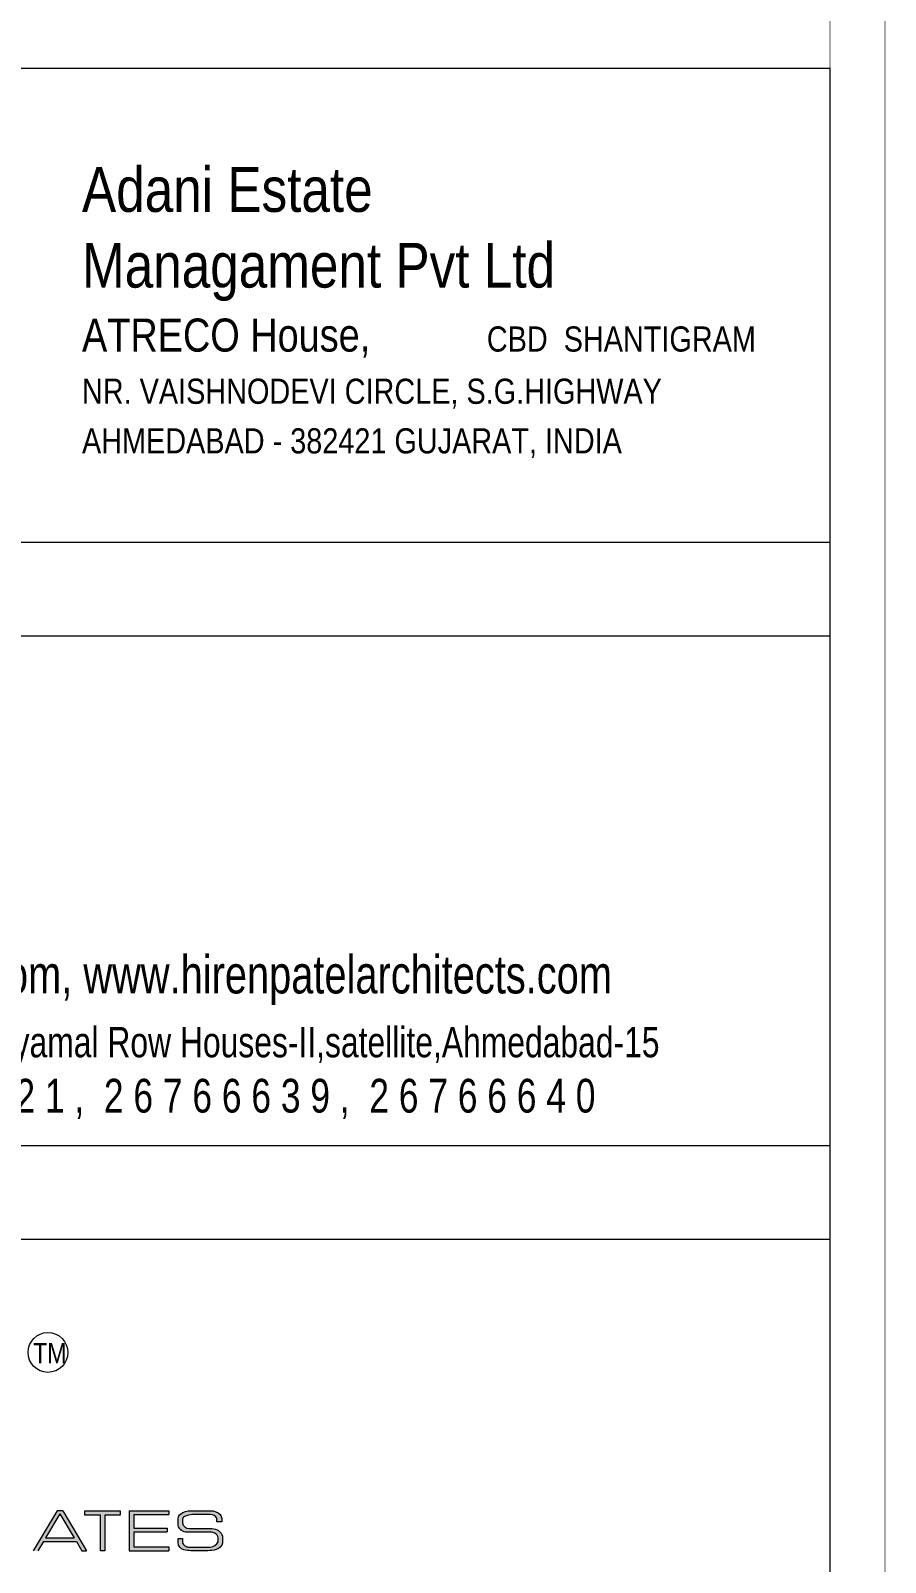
# Model space of a CAD drawing. Header units: millimetres. Extents: x 1112055 to 3390982, y -148532 to 766891.
# Drawn here: x 2834468 to 2844632, y 239120 to 257340 of the extents above; entities that cross this region are included whole.
import ezdxf

# ---------------------------------------------------------------- set-up
doc = ezdxf.new("R2010")
doc.units = ezdxf.units.MM
for name, color, linetype, lineweight in [('B TITLE BLOCK', 250, 'Continuous', 0), ('P_TITLE BLOCK TEXT', 7, 'Continuous', 9), ('tb text', 7, 'Continuous', 13)]:
    doc.layers.add(name, color=color, linetype=linetype, lineweight=lineweight)
doc.layers.add('FORMAT TEXT', color=7, linetype='Continuous')
doc.styles.add('aaa', font='arial.ttf', dxfattribs={"width": 0.75, "height": 36})
doc.styles.add('ARIAL', font='arial.ttf')
doc.styles.add('SWINC', font='swissc.ttf')

# ---------------------------------------------------------------- blocks, each defined once
blk = doc.blocks.new('A$C64EE1279')
at = {"layer": 'FORMAT TEXT', "ltscale": 15}
h = blk.add_hatch(color=7, dxfattribs=at)
edge = h.paths.add_edge_path()
edge.add_line((-0.06602193512621024, 0.02233194276716801), (-0.06602046178782739, 0.0183184316145814))
edge.add_line((-0.06602046178782728, 0.0183184316144069), (-0.06409138900791156, 0.01831913976666113))
edge.add_line((-0.06409138900773637, 0.01831913976666122), (-0.06409286234611933, 0.02233265091924791))
edge.add_ellipse((-0.06924850238779734, 0.02233075831165992), major_axis=(-1.433875368487212e-05, 0.005155620450011943), ratio=0.9999999999395148, start_angle=269.8616830043734, end_angle=436.5934213528473)
edge.add_ellipse((-0.07669839989132021, 0.0193954293623623), major_axis=(-0.003382043664687863, 0.003379561515750489), ratio=0.9999999999999757, start_angle=-75.58803862448252, end_angle=-42.37820392321652)
edge.add_line((-0.07691885860353553, 0.0241715212109809), (-0.07691814920572171, 0.02223905541074822))
edge.add_ellipse((-0.07669839989132021, 0.0193954293623623), major_axis=(-0.002017482481268088, 0.002016001810852939), ratio=0.9999999999998569, start_angle=224.9999999999985, end_angle=319.39787940608875, ccw=False)
edge.add_ellipse((-0.07669839989132021, 0.0193954293623623), major_axis=(0.002016001810852941, 0.002017482481268085), ratio=0.999999999999858, start_angle=220.6021205939116, end_angle=314.9999999999959, ccw=False)
edge.add_line((-0.07691606138708507, 0.01655164274281781), (-0.07691535198927124, 0.01461917694258513))
edge.add_ellipse((-0.07669839989132021, 0.0193954293623623), major_axis=(0.003379561515750458, 0.003382043664687819), ratio=0.9999999999998972, start_angle=222.3782039232095, end_angle=298.5557763039131)
edge.add_ellipse((-0.06924850238779734, 0.02233075831165992), major_axis=(0.003644249759147713, 0.003646926310713648), ratio=0.9999999999999184, start_angle=191.2359993319858, end_angle=225.0000000000024)
edge.add_line((-0.06924660978003472, 0.0171751182696332), (-0.069247317932289, 0.01910419104972354))
edge.add_ellipse((-0.06924850238779734, 0.02233075831165992), major_axis=(5.100706381145126e-07, 0.003226567438982315), ratio=0.9999999999394741, start_angle=-89.96990944762962, end_angle=180.030090552481, ccw=False)
edge = h.paths.add_edge_path()
edge.add_ellipse((-0.07669839989132021, 0.0193954293623623), major_axis=(-0.003382043664688006, 0.003379561515750634), ratio=0.9999999999999496, start_angle=-42.37820392323532, end_angle=-4.998082493945809)
edge.add_ellipse((-0.08475295805672256, 0.02268658361767669), major_axis=(0.003529677975456423, 0.003532270378759391), ratio=0.9999999999999419, start_angle=319.2306243393269, end_angle=442.856593297704)
edge.add_line((-0.08781888417362682, 0.02662811348366436), (-0.08781992815416773, 0.02947201383419916))
edge.add_line((-0.08781992815416773, 0.02947201383419908), (-0.08974900093408356, 0.02947130568194477))
edge.add_line((-0.0897490009342582, 0.02947130568194469), (-0.08974503586653049, 0.01867009142571512))
edge.add_line((-0.08974503586653026, 0.01867009142571521), (-0.08781596308661455, 0.01867079957796951))
edge.add_line((-0.08781596308661432, 0.01867079957796935), (-0.08781743684639742, 0.02268545866397573))
edge.add_ellipse((-0.08475295805672256, 0.02268658361767669), major_axis=(0.00216611827055765, 0.002167709195338399), ratio=0.9999999999998748, start_angle=-45.00000000000341, end_angle=134.9999999999964, ccw=False)
edge.add_line((-0.08168847926722256, 0.02268770857137748), (-0.08168469326453909, 0.01237428419430946))
edge.add_line((-0.08168469326453887, 0.01237428419430938), (-0.07975562048462315, 0.01237499234656361))
edge.add_line((-0.07975562048462315, 0.01237499234638919), (-0.07975684858047505, 0.01572043997388042))
edge.add_ellipse((-0.07669839989132021, 0.0193954293623623), major_axis=(0.003379561515750616, 0.003382043664687983), ratio=0.9999999999998681, start_angle=185.2106111697237, end_angle=222.3782039232104)
edge.add_line((-0.07691535198927113, 0.01461917694258513), (-0.07691606138708484, 0.01655164274281781))
edge.add_ellipse((-0.07669839989132021, 0.0193954293623623), major_axis=(-0.002017482481268421, 0.00201600181085327), ratio=0.9999999999998168, start_angle=44.999999999999716, end_angle=130.602120593902, ccw=False)
edge.add_ellipse((-0.07669839989132021, 0.0193954293623623), major_axis=(0.002016001810853272, 0.002017482481268418), ratio=0.9999999999998168, start_angle=49.39787940609801, end_angle=135.0000000000004, ccw=False)
edge.add_line((-0.07691814920572171, 0.02223905541074831), (-0.07691885860353553, 0.02417152121098091))
at = {"layer": 'FORMAT TEXT', "color": 7, "ltscale": 15}
for p, q in [((-0.0897490009342582, 0.02947130568194503), (-0.08974503586653026, 0.01867009142571538)), ((-0.08781992763118651, 0.02947058918337122), (-0.08974900041127676, 0.02946988103111691)), ((-0.08781888365064527, 0.02662668883283641), (-0.0878199276311864, 0.02947058918337122)), ((-0.08781596308643957, 0.01867079957796969), (-0.0878174368462229, 0.02268545866397616)), ((-0.08168469326453887, 0.01237428419413507), (-0.08168847926722256, 0.02268770857137775)), ((-0.08168847926722256, 0.02268770857137775), (-0.08168469326453887, 0.01237428419430955)), ((-0.06602193512621024, 0.02233194276716819), (-0.06602046178782728, 0.01831843161440717)), ((-0.06409138900773637, 0.01831913976666147), (-0.06409286234611955, 0.02233265091942251)), ((-0.08974503586653026, 0.01867009142571538), (-0.08781596308643957, 0.01867079957796969)), ((-0.06924660978003472, 0.01717511826963338), (-0.06924731793228889, 0.01910419104972381)), ((-0.06602046178782728, 0.01831843161440717), (-0.06409138900773637, 0.01831913976666147)), ((-0.07975562048462315, 0.01237499234638936), (-0.0797568485804746, 0.01572043997388053)), ((-0.08168469326453887, 0.01237428419430955), (-0.07975562048462315, 0.01237499234638936))]:
    blk.add_line(p, q, dxfattribs=at)
for centre, major_axis, ratio, start_param, end_param in [((-0.08475295805672256, 0.02268658361767694), (0.003529677975456416, 0.003532270378759386), 0.9999999999999413, 5.571625467918402, 7.729305667210392), ((-0.06924850238779734, 0.02233075831166017), (-1.433875368487211e-05, 0.005155620450011941), 0.9999999999395138, 4.70997489339954, 7.619992695154103), ((-0.08475295805672256, 0.02268658361767694), (-0.002167709195338398, 0.002166118270557648), 0.9999999999998752, 3.926990816987304, 7.068583470577098), ((-0.06924850238779734, 0.02233075831166017), (3.5492027112115e-06, 0.003226565527248652), 0.999999999939648, -1.569329238630188, 3.143059741754675), ((-0.06924850238779734, 0.02233075831166017), (1.607205991804922e-06, 0.003226567079011652), 0.9999999999394739, -1.569931115820434, 3.142457864564128), ((-0.07669839989132021, 0.01939542936236258), (0.003379561515750632, 0.003382043664687999), 0.9999999999999274, 0.2515361776730846, 1.483563330989117), ((-0.07669839989132021, 0.01939542936236258), (0.002016001810852827, 0.002017482481267972), 0.9999999999999807, 5.497787143782128, 11.78097245096171), ((-0.07669839989132021, 0.01939542936236258), (0.003379561515750639, 0.003382043664688005), 0.9999999999998469, 3.232534974542677, 5.21078129735091), ((-0.06924850238779734, 0.02233075831166017), (0.003644249759147711, 0.00364692631071365), 0.9999999999999184, 3.337697836684828, 3.926990816987281)]:
    blk.add_ellipse(centre, major_axis=major_axis, ratio=ratio, start_param=start_param, end_param=end_param, dxfattribs=at)
at = {"layer": 'FORMAT TEXT', "color": 7}
for s, height, style, width, p in [('patel architects', 0.001758206468091467, 'ARIAL', 0.6999999999723779, (-0.07905505027530357, 0.0127337920610752)), ('hiren', 0.001758206468091467, 'ARIAL', 0.6999999999723779, (-0.0879471159208648, 0.01273052783154634)), ('Email : admin@hirenpatel architects.com, www.hirenpatelarchitects.com', 0.002259905485978735, 'aaa', 0.7499999999460162, (-0.08976796460379177, 0.008702903677708682)), ('P-4, "satkrut Tower" Parth Sarthi Avenue, Nr.Shyamal Row Houses-II,satellite,Ahmedabad-15', 0.001807924388782988, 'aaa', 0.7499999999460162, (-0.08972541039201054, 0.004902934924377152)), ('Tel. : +9 1-7 9- 2 6 7 6 7 2 6 4 ,  2 6 7 5 2 6 2 1 ,  2 6 7 6 6 6 3 9 ,  2 6 7 6 6 6 4 0', 0.002008302675206488, 'aaa', 0.7499999999459968, (-0.09007419018691454, 0.001613381149064268))]:
    blk.add_text(s, height=height, dxfattribs=dict(at, style=style, width=width)).set_placement(p)

msp = doc.modelspace()

# ---------------------------------------------------------------- hatches: boundary and pattern name
at = {"layer": 'P_TITLE BLOCK TEXT', "lineweight": 0}
h = msp.add_hatch(color=7, dxfattribs=at)
h.paths.add_polyline_path([(2834850.303396649, 239734.1231033382), (2834782.041577551, 239734.1231033382), (2834498.920063619, 239258.1170049602), (2834554.539305116, 239258.1170049602), (2834620.27128149, 239368.6307599343), (2835012.07369271, 239368.6307599343), (2835077.805669084, 239258.1170049602), (2835133.424910581, 239258.1170049602)])
h.paths.add_polyline_path([(2834816.17248711, 239697.9952340231), (2834986.853754194, 239411.0324988929), (2834645.491220005, 239411.0324988929)], flags=16)
for points in [[(2835533.009870432, 239734.1231033382), (2835113.991754415, 239734.1231033166), (2835113.991754415, 239681.7176150311), (2835297.29806828, 239681.7176150311), (2835297.29806828, 239258.1170049602), (2835349.703556566, 239258.1170049602), (2835349.703556566, 239681.7176150311), (2835533.009870432, 239681.7176150311)], [(2836110.003179552, 239734.1231033382), (2835639.600871989, 239734.1231033382), (2835639.600871989, 239258.1170049602), (2836110.003179552, 239258.1170049602), (2836110.003179552, 239303.8302325256), (2835695.354384395, 239303.8302325256), (2835695.354384395, 239483.6647564925), (2836092.570624477, 239483.6647564925), (2836092.570624477, 239526.3052526247), (2835695.354384395, 239526.3052526247), (2835695.354384395, 239688.9355097358), (2836110.003179552, 239688.9355097358)]]:
    msp.add_hatch(color=256, dxfattribs=at).paths.add_polyline_path(points)
h = msp.add_hatch(color=7, dxfattribs=at)
edge = h.paths.add_edge_path()
edge.add_line((2836682.604131609, 239602.1610245691), (2836682.604131609, 239646.9902415081))
edge.add_arc((2836606.828887233, 239597.7468754176), 90.3703312034293, 33.01826321570431, 89.55826277295377)
edge.add_line((2836607.525614712, 239688.1145207912), (2836393.371127062, 239688.1145207912))
edge.add_arc((2836404.81578838, 239424.6324036248), 263.7305563305994, 92.48714741880534, 114.0429537283375)
edge.add_arc((2836313.809814719, 239628.6234575592), 40.35992860487605, 114.0429537290416, 173.369158315202)
edge.add_line((2836273.719863669, 239633.2838933984), (2836273.719863669, 239588.3168102132))
edge.add_arc((2836356.079309433, 239604.8831480525), 84.00905817534507, 191.3730973809298, 266.9893197897208)
edge.add_line((2836351.66697688, 239520.9900423997), (2836623.011486563, 239520.9900423997))
edge.add_arc((2836630.620428212, 239396.4022530178), 124.8199233108705, 15.593509061310272, 93.49488039934619, ccw=False)
edge.add_line((2836750.846107857, 239429.9551844657), (2836751.146116722, 239350.1275707059))
edge.add_arc((2836642.988353701, 239378.4196059731), 111.7968736685112, 286.83610795891485, 345.34095802322594, ccw=False)
edge.add_arc((2836565.794131496, 239714.0379427052), 455.9845843599547, 270.9573158560379, 283.9044309719611, ccw=False)
edge.add_line((2836573.412510493, 239258.1170049602), (2836374.171993758, 239258.1170049602))
edge.add_arc((2836381.156795719, 239614.1810975815), 356.1325954028901, 255.2817551210333, 268.8761901035025, ccw=False)
edge.add_arc((2836314.466628511, 239360.3026929406), 93.64102841167592, 183.4260365920854, 255.2817551212153, ccw=False)
edge.add_line((2836220.99295772, 239354.7067058633), (2836220.99295772, 239405.1868064149))
edge.add_line((2836220.99295772, 239405.1868064079), (2836273.719863658, 239405.1868064079))
edge.add_line((2836273.719863669, 239405.1868064079), (2836273.719863669, 239354.6759947942))
edge.add_arc((2836344.200604076, 239378.4137464425), 74.37079818738762, 198.6134072769435, 234.8504137460611)
edge.add_arc((2836354.967544334, 239393.705404453), 93.07271808020036, 234.8504137461531, 265.2644397943995)
edge.add_line((2836347.283735449, 239300.950404976), (2836604.040108937, 239300.950404976))
edge.add_arc((2836594.821462994, 239416.519306951), 115.9359932841271, 274.5606862052438, 333.2673842339873)
edge.add_line((2836698.365691865, 239364.3681112948), (2836698.953939562, 239410.1896508765))
edge.add_arc((2836626.94180476, 239400.0073508103), 72.72844555372058, 8.048099003174235, 64.75619501766667)
edge.add_arc((2836591.050578274, 239323.8857297069), 156.8871131994469, 64.7561950177697, 84.27045226394472)
edge.add_line((2836606.713072488, 239479.9890690702), (2836328.155101463, 239479.9890690702))
edge.add_arc((2836324.293097514, 239587.3439263389), 107.4243010288788, 195.9277156249781, 272.06028075489206, ccw=False)
edge.add_line((2836220.99295772, 239557.8640760355), (2836220.99295772, 239646.3009102631))
edge.add_arc((2836298.79813985, 239632.1358219847), 79.08410769806677, 127.4257817439603, 169.6818301060825, ccw=False)
edge.add_arc((2836366.644118246, 239543.4796731719), 190.7218679370872, 88.35670740954532, 127.42578174513989, ccw=False)
edge.add_line((2836372.113436734, 239734.1231033382), (2836608.388625852, 239734.1231033382))
edge.add_arc((2836609.2874663, 239575.9121512846), 158.213505313575, 45.30042708127769, 90.3255097659009, ccw=False)
edge.add_arc((2836671.365034136, 239638.6441568326), 69.95859638909987, 1.8933564716272144, 45.30042708078042, ccw=False)
edge.add_line((2836741.285436877, 239640.9555392248), (2836741.285436877, 239602.1610245661))
edge.add_line((2836741.285436877, 239602.1610245691), (2836682.604131597, 239602.1610245691))

# ---------------------------------------------------------------- linework, layer by layer
at = {"layer": 'B TITLE BLOCK', "color": 250, "lineweight": 0}
for p, q in [((2825672.113375883, 251253.8886408808), (2843974.749706107, 251253.8886408808)), ((2843974.749706107, 250137.0962362494), (2825672.113375886, 250137.0962362494)), ((2843974.749706107, 242960.2042595711), (2825672.113375886, 242960.2042595711))]:
    msp.add_line(p, q, dxfattribs=at)
at = {"layer": 'B TITLE BLOCK', "color": 1, "const_width": 8.389066461453254}
msp.add_lwpolyline([(2747079.104127697, 376187.4520394256), (2844627.427118169, 376187.4520394256), (2844627.427118169, 208514.5799471927), (2747079.104127697, 208514.5799471927)], close=True, dxfattribs=at)
at = {"layer": 'B TITLE BLOCK', "color": 250, "lineweight": 0}
for points, const_width in [([(2747731.781539759, 375534.7746273639), (2843974.749706107, 375534.7746273639), (2843974.749706107, 209167.2573592544), (2747731.781539759, 209167.2573592544)], 8.389066461453254), ([(2825672.113375883, 256891.8337096593), (2843974.749706107, 256891.8337096593), (2843974.749706107, 251253.8886408808), (2825672.113375883, 251253.8886408808)], 15.26111845840563), ([(2843974.749706107, 251253.8886408766), (2825672.113375886, 251253.8886408766), (2825672.113375886, 244076.9966641988), (2843974.749706107, 244076.9966641988)], 15.26111845840563), ([(2843974.749706107, 209167.2573592545), (2825672.113375886, 209167.2573592545), (2825672.113375886, 244076.9966641988), (2843974.749706107, 244076.9966641988)], 15.26111845840563)]:
    msp.add_lwpolyline(points, close=True, dxfattribs=dict(at, const_width=const_width))
at = {"layer": 'P_TITLE BLOCK TEXT', "color": 7, "lineweight": 0}
for points in [[(2834782.041577551, 239734.123103336), (2834498.920063619, 239258.1170049579)], [(2834816.17248711, 239697.9952340213), (2834645.491220005, 239411.0324988909)], [(2834850.303396649, 239734.123103336), (2834782.041577551, 239734.123103336)], [(2834816.17248711, 239697.9952340213), (2834986.853754194, 239411.0324988909)], [(2834850.303396649, 239734.123103336), (2835133.424910581, 239258.1170049579)], [(2835639.600871989, 239734.123103336), (2836110.003179552, 239734.123103336)], [(2835639.600871989, 239734.123103336), (2835639.600871989, 239258.1170049579)], [(2835695.354384395, 239688.9355097339), (2835695.354384395, 239526.3052526224)], [(2835695.354384395, 239688.9355097339), (2836110.003179552, 239688.9355097339)], [(2836110.003179552, 239734.123103336), (2836110.003179552, 239688.9355097339)], [(2835695.354384395, 239526.3052526224), (2836092.570624477, 239526.3052526224)], [(2835695.354384395, 239483.664756491), (2835695.354384395, 239303.8302325237)], [(2835695.354384395, 239483.664756491), (2836092.570624477, 239483.664756491)], [(2836092.570624477, 239526.3052526224), (2836092.570624477, 239483.664756491)], [(2834620.27128149, 239368.6307599323), (2834554.539305116, 239258.1170049579)], [(2834620.27128149, 239368.6307599323), (2835012.07369271, 239368.6307599323)], [(2834645.491220005, 239411.0324988909), (2834986.853754194, 239411.0324988909)], [(2835012.07369271, 239368.6307599323), (2835077.805669084, 239258.1170049579)], [(2835077.805669084, 239258.1170049579), (2835133.424910581, 239258.1170049579)], [(2835639.600871989, 239258.1170049579), (2836110.003179552, 239258.1170049579)], [(2835695.354384395, 239303.8302325237), (2836110.003179552, 239303.8302325237)], [(2836110.003179552, 239303.8302325237), (2836110.003179552, 239258.1170049579)]]:
    msp.add_lwpolyline(points, dxfattribs=at)
at = {"layer": 'P_TITLE BLOCK TEXT', "lineweight": 0}
for points in [[(2835297.29806828, 239681.7176150295), (2835113.991754415, 239681.7176150295), (2835113.991754415, 239734.123103336), (2835533.009870432, 239734.123103336), (2835533.009870432, 239681.7176150295), (2835349.703556566, 239681.7176150295)], [(2835349.703556566, 239681.7176150295), (2835349.703556566, 239258.1170049579), (2835297.29806828, 239258.1170049579), (2835297.29806828, 239681.7176150295)]]:
    msp.add_lwpolyline(points, dxfattribs=at)
at = {"layer": 'P_TITLE BLOCK TEXT', "color": 7, "lineweight": 0}
msp.add_lwpolyline([(2836682.604131609, 239602.1610245668), (2836682.604131609, 239646.9902414895, 0.2518321425504549), (2836607.525614712, 239688.1145207893), (2836393.371127063, 239688.1145207893, 0.0943332803251045), (2836297.366316137, 239665.4817699395, 0.2648005950274), (2836273.719863669, 239633.2838933968), (2836273.719863669, 239588.3168102089, 0.342455608626355), (2836351.66697688, 239520.9900423978), (2836623.011486565, 239520.9900423978, -0.3536343318604639), (2836750.846107857, 239429.9551844638), (2836751.146116729, 239350.1275706958, -0.2609690833415413), (2836675.368646231, 239271.4146639595, -0.0565526202682377), (2836573.412510493, 239258.1170049579), (2836374.171993745, 239258.1170049579, -0.0593865794242292), (2836290.675632439, 239269.7343170821, -0.324223828793496), (2836220.99295772, 239354.7067058614), (2836220.99295772, 239405.1868064054), (2836273.719863669, 239405.1868064054), (2836273.719863669, 239354.6759947842, 0.1594446921200951), (2836301.384361389, 239317.6043311642, 0.1334907776809275), (2836347.283735449, 239300.9504049738), (2836604.040108917, 239300.9504049738, 0.2619100095917326), (2836698.365691865, 239364.3681112932), (2836698.95393956, 239410.189650871, 0.2526122615055632), (2836657.958373625, 239465.7903216138, 0.085353380822099), (2836606.713072488, 239479.9890690683), (2836328.155101461, 239479.9890690683, -0.3449747456290864), (2836220.99295772, 239557.8640760336), (2836220.99295772, 239646.3009102706, -0.1864948836794344), (2836250.736098372, 239694.9397729717, -0.172141735516322), (2836372.113436734, 239734.123103336), (2836608.38862585, 239734.123103336, -0.1990261439851543), (2836720.573169583, 239688.3710571384, -0.1916967583265429), (2836741.285436877, 239640.9555392229), (2836741.285436877, 239602.1610245668)], format="xyb", close=True, dxfattribs=at)
at = {"layer": 'P_TITLE BLOCK TEXT', "lineweight": 0}
msp.add_circle((2834673.903552584, 241616.6558295657), 236.7151579172995, dxfattribs=at)

# ---------------------------------------------------------------- block references
at = {"layer": 'FORMAT TEXT', "lineweight": 0, "xscale": 199881.1023988704, "yscale": 199881.1023988704, "zscale": 199881.1023988704}
msp.add_blockref('A$C64EE1279', (2844167.570423711, 244147.6836706456), dxfattribs=at)

# ---------------------------------------------------------------- texts
at = {"layer": 'P_TITLE BLOCK TEXT', "lineweight": 0, "style": 'SWINC'}
msp.add_text('TM', height=240.6908457200491, dxfattribs=at).set_placement((2834497.309586511, 241488.8978951354))
at = {"layer": 'tb text', "lineweight": 0, "style": 'SWINC'}
for s, height, p in [('Adani Estate', 532.0951338686584, (2835079.142882654, 255184.0537492617)), ('Managament Pvt Ltd', 532.0951338686584, (2835079.142882654, 254283.5559646793)), ('ATRECO House,', 393.0533544374392, (2835079.142882654, 253522.0999595284)), ('  CBD  SHANTIGRAM', 299.3022683370212, (2839702.199003895, 253522.0999595282)), ('NR. VAISHNODEVI CIRCLE, S.G.HIGHWAY', 299.3022683370212, (2835079.142882654, 252900.7423002879)), ('AHMEDABAD - 382421 GUJARAT, INDIA', 299.3022683370212, (2835079.142882654, 252310.6350030812))]:
    msp.add_text(s, height=height, dxfattribs=at).set_placement(p)

doc.saveas('drawing.dxf')
